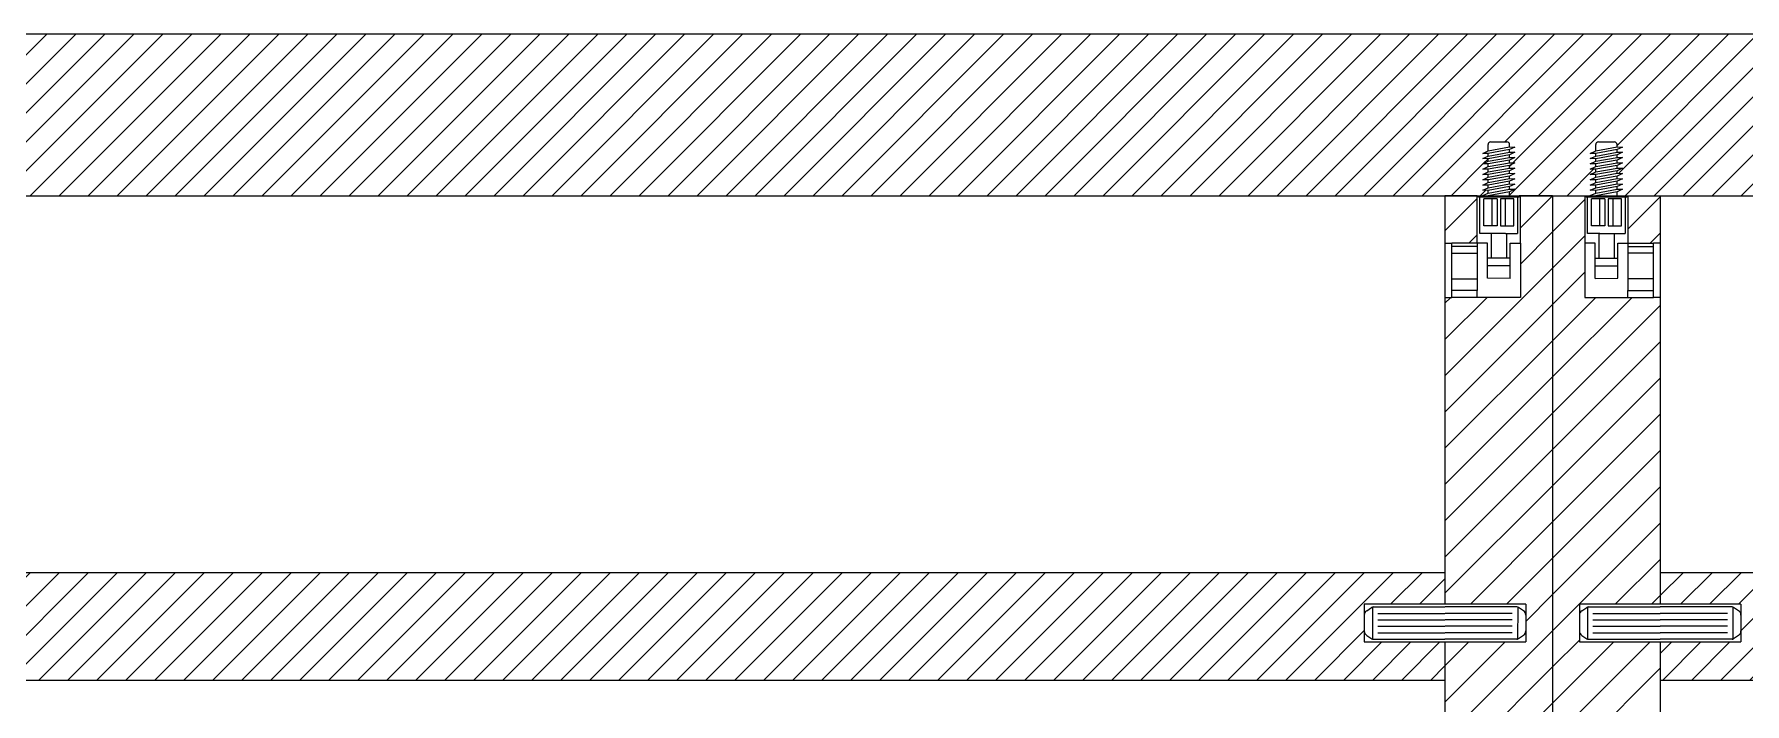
# Model space of a CAD drawing. Header units: millimetres. Extents: x 162 to 1697, y -125 to 545.
# Drawn here: x 342.71 to 374.49, y 90.73 to 103.17 of the extents above; entities that cross this region are included whole.
import ezdxf

# ---------------------------------------------------------------- set-up
doc = ezdxf.new("R2010")
doc.units = ezdxf.units.MM
doc.layers.get('0').update_dxf_attribs({"color": 255})
for name, color, linetype in [('GIUNZIONI', 2, 'Continuous'), ('vite 3', 250, 'Continuous'), ('VITI', 2, 'Continuous'), ('VITI 2', 4, 'Continuous')]:
    doc.layers.add(name, color=color, linetype=linetype)

msp = doc.modelspace()

# ---------------------------------------------------------------- hatches: boundary and pattern name
at = {"transparency": 33554687}
h = msp.add_hatch(dxfattribs=at)
h.set_pattern_fill('ANSI31', color=8, scale=0.12)
edge = h.paths.add_edge_path()
edge.add_line((430.923, 103.168), (310.923, 103.168))
edge.add_line((310.923, 103.168), (310.923, 100.168))
edge.add_line((310.923, 100.168), (312.923, 100.168))
edge.add_line((312.923, 100.168), (368.923, 100.168))
edge.add_line((368.923, 100.168), (369.543, 100.168))
edge.add_line((369.543, 100.168), (369.573, 100.168))
edge.add_line((369.573, 100.168), (369.62, 100.168))
edge.add_line((369.62, 100.168), (369.723, 100.218))
edge.add_line((369.723, 100.218), (369.723, 100.266))
edge.add_line((369.723, 100.266), (369.623, 100.268))
edge.add_line((369.623, 100.268), (369.723, 100.316))
edge.add_line((369.723, 100.316), (369.723, 100.364))
edge.add_line((369.723, 100.364), (369.623, 100.366))
edge.add_line((369.623, 100.366), (369.723, 100.415))
edge.add_line((369.723, 100.415), (369.723, 100.463))
edge.add_line((369.723, 100.463), (369.623, 100.464))
edge.add_line((369.623, 100.464), (369.723, 100.513))
edge.add_line((369.723, 100.513), (369.723, 100.561))
edge.add_line((369.723, 100.561), (369.623, 100.562))
edge.add_line((369.623, 100.562), (369.723, 100.611))
edge.add_line((369.723, 100.611), (369.723, 100.659))
edge.add_line((369.723, 100.659), (369.623, 100.661))
edge.add_line((369.623, 100.661), (369.723, 100.709))
edge.add_line((369.723, 100.709), (369.723, 100.757))
edge.add_line((369.723, 100.757), (369.623, 100.759))
edge.add_line((369.623, 100.759), (369.723, 100.807))
edge.add_line((369.723, 100.807), (369.723, 100.855))
edge.add_line((369.723, 100.855), (369.623, 100.857))
edge.add_line((369.623, 100.857), (369.723, 100.905))
edge.add_line((369.723, 100.905), (369.723, 100.953))
edge.add_line((369.723, 100.953), (369.623, 100.955))
edge.add_line((369.623, 100.955), (369.723, 101.003))
edge.add_line((369.723, 101.003), (369.723, 101.146))
edge.add_spline(control_points=[(369.723, 101.122), (369.723, 101.144), (369.75, 101.168), (369.773, 101.168)], knot_values=[0, 0, 0, 0, 0.068355, 0.068355, 0.068355, 0.068355], degree=3, periodic=0)
edge.add_line((369.773, 101.168), (370.099, 101.168))
edge.add_spline(control_points=[(370.073, 101.168), (370.096, 101.168), (370.123, 101.144), (370.123, 101.122)], knot_values=[0, 0, 0, 0, 0.068355, 0.068355, 0.068355, 0.068355], degree=3, periodic=0)
edge.add_line((370.123, 101.122), (370.123, 101.075))
edge.add_line((370.123, 101.075), (370.223, 101.072))
edge.add_line((370.223, 101.072), (370.123, 101.025))
edge.add_line((370.123, 101.025), (370.123, 100.977))
edge.add_line((370.123, 100.977), (370.223, 100.974))
edge.add_line((370.223, 100.974), (370.123, 100.927))
edge.add_line((370.123, 100.927), (370.123, 100.879))
edge.add_line((370.123, 100.879), (370.223, 100.876))
edge.add_line((370.223, 100.876), (370.123, 100.828))
edge.add_line((370.123, 100.828), (370.123, 100.78))
edge.add_line((370.123, 100.78), (370.223, 100.778))
edge.add_line((370.223, 100.778), (370.123, 100.73))
edge.add_line((370.123, 100.73), (370.123, 100.682))
edge.add_line((370.123, 100.682), (370.223, 100.68))
edge.add_line((370.223, 100.68), (370.123, 100.632))
edge.add_line((370.123, 100.632), (370.123, 100.584))
edge.add_line((370.123, 100.584), (370.223, 100.581))
edge.add_line((370.223, 100.581), (370.123, 100.534))
edge.add_line((370.123, 100.534), (370.123, 100.486))
edge.add_line((370.123, 100.486), (370.223, 100.483))
edge.add_line((370.223, 100.483), (370.123, 100.436))
edge.add_line((370.123, 100.436), (370.123, 100.388))
edge.add_line((370.123, 100.388), (370.223, 100.385))
edge.add_line((370.223, 100.385), (370.123, 100.338))
edge.add_line((370.123, 100.338), (370.123, 100.29))
edge.add_line((370.123, 100.29), (370.223, 100.287))
edge.add_line((370.223, 100.287), (370.123, 100.24))
edge.add_line((370.123, 100.24), (370.123, 100.168))
edge.add_line((370.123, 100.168), (370.273, 100.168))
edge.add_line((370.273, 100.168), (370.303, 100.168))
edge.add_line((370.303, 100.168), (370.323, 100.168))
edge.add_line((370.323, 100.168), (370.923, 100.168))
edge.add_line((370.923, 100.168), (371.523, 100.168))
edge.add_line((371.523, 100.168), (371.543, 100.168))
edge.add_line((371.543, 100.168), (371.573, 100.168))
edge.add_line((371.573, 100.168), (371.62, 100.168))
edge.add_line((371.62, 100.168), (371.723, 100.218))
edge.add_line((371.723, 100.218), (371.723, 100.266))
edge.add_line((371.723, 100.266), (371.623, 100.268))
edge.add_line((371.623, 100.268), (371.723, 100.316))
edge.add_line((371.723, 100.316), (371.723, 100.364))
edge.add_line((371.723, 100.364), (371.623, 100.366))
edge.add_line((371.623, 100.366), (371.723, 100.415))
edge.add_line((371.723, 100.415), (371.723, 100.463))
edge.add_line((371.723, 100.463), (371.623, 100.464))
edge.add_line((371.623, 100.464), (371.723, 100.513))
edge.add_line((371.723, 100.513), (371.723, 100.561))
edge.add_line((371.723, 100.561), (371.623, 100.562))
edge.add_line((371.623, 100.562), (371.723, 100.611))
edge.add_line((371.723, 100.611), (371.723, 100.659))
edge.add_line((371.723, 100.659), (371.623, 100.661))
edge.add_line((371.623, 100.661), (371.723, 100.709))
edge.add_line((371.723, 100.709), (371.723, 100.757))
edge.add_line((371.723, 100.757), (371.623, 100.759))
edge.add_line((371.623, 100.759), (371.723, 100.807))
edge.add_line((371.723, 100.807), (371.723, 100.855))
edge.add_line((371.723, 100.855), (371.623, 100.857))
edge.add_line((371.623, 100.857), (371.723, 100.905))
edge.add_line((371.723, 100.905), (371.723, 100.953))
edge.add_line((371.723, 100.953), (371.623, 100.955))
edge.add_line((371.623, 100.955), (371.723, 101.003))
edge.add_line((371.723, 101.003), (371.723, 101.146))
edge.add_spline(control_points=[(371.723, 101.122), (371.723, 101.144), (371.75, 101.168), (371.773, 101.168)], knot_values=[0, 0, 0, 0, 0.068355, 0.068355, 0.068355, 0.068355], degree=3, periodic=0)
edge.add_line((371.773, 101.168), (372.099, 101.168))
edge.add_spline(control_points=[(372.073, 101.168), (372.096, 101.168), (372.123, 101.144), (372.123, 101.122)], knot_values=[0, 0, 0, 0, 0.068355, 0.068355, 0.068355, 0.068355], degree=3, periodic=0)
edge.add_line((372.123, 101.122), (372.123, 101.075))
edge.add_line((372.123, 101.075), (372.223, 101.072))
edge.add_line((372.223, 101.072), (372.123, 101.025))
edge.add_line((372.123, 101.025), (372.123, 100.977))
edge.add_line((372.123, 100.977), (372.223, 100.974))
edge.add_line((372.223, 100.974), (372.123, 100.927))
edge.add_line((372.123, 100.927), (372.123, 100.879))
edge.add_line((372.123, 100.879), (372.223, 100.876))
edge.add_line((372.223, 100.876), (372.123, 100.828))
edge.add_line((372.123, 100.828), (372.123, 100.78))
edge.add_line((372.123, 100.78), (372.223, 100.778))
edge.add_line((372.223, 100.778), (372.123, 100.73))
edge.add_line((372.123, 100.73), (372.123, 100.682))
edge.add_line((372.123, 100.682), (372.223, 100.68))
edge.add_line((372.223, 100.68), (372.123, 100.632))
edge.add_line((372.123, 100.632), (372.123, 100.584))
edge.add_line((372.123, 100.584), (372.223, 100.581))
edge.add_line((372.223, 100.581), (372.123, 100.534))
edge.add_line((372.123, 100.534), (372.123, 100.486))
edge.add_line((372.123, 100.486), (372.223, 100.483))
edge.add_line((372.223, 100.483), (372.123, 100.436))
edge.add_line((372.123, 100.436), (372.123, 100.388))
edge.add_line((372.123, 100.388), (372.223, 100.385))
edge.add_line((372.223, 100.385), (372.123, 100.338))
edge.add_line((372.123, 100.338), (372.123, 100.29))
edge.add_line((372.123, 100.29), (372.223, 100.287))
edge.add_line((372.223, 100.287), (372.123, 100.24))
edge.add_line((372.123, 100.24), (372.123, 100.168))
edge.add_line((372.123, 100.168), (372.273, 100.168))
edge.add_line((372.273, 100.168), (372.303, 100.168))
edge.add_line((372.303, 100.168), (372.323, 100.168))
edge.add_line((372.323, 100.168), (372.923, 100.168))
edge.add_line((372.923, 100.168), (428.923, 100.168))
edge.add_line((428.923, 100.168), (430.923, 100.168))
edge.add_line((430.923, 100.168), (430.923, 103.168))
edge = h.paths.add_edge_path(flags=16)
edge.add_line((312.223, 101.072), (312.123, 101.025))
edge.add_line((312.123, 101.025), (312.123, 100.977))
edge.add_line((312.123, 100.977), (312.223, 100.974))
edge.add_line((312.223, 100.974), (312.123, 100.927))
edge.add_line((312.123, 100.927), (312.123, 100.879))
edge.add_line((312.123, 100.879), (312.223, 100.876))
edge.add_line((312.223, 100.876), (312.123, 100.828))
edge.add_line((312.123, 100.828), (312.123, 100.78))
edge.add_line((312.123, 100.78), (312.223, 100.778))
edge.add_line((312.223, 100.778), (312.123, 100.73))
edge.add_line((312.123, 100.73), (312.123, 100.682))
edge.add_line((312.123, 100.682), (312.223, 100.68))
edge.add_line((312.223, 100.68), (312.123, 100.632))
edge.add_line((312.123, 100.632), (312.123, 100.584))
edge.add_line((312.123, 100.584), (312.223, 100.581))
edge.add_line((312.223, 100.581), (312.123, 100.534))
edge.add_line((312.123, 100.534), (312.123, 100.486))
edge.add_line((312.123, 100.486), (312.223, 100.483))
edge.add_line((312.223, 100.483), (312.123, 100.436))
edge.add_line((312.123, 100.436), (312.123, 100.388))
edge.add_line((312.123, 100.388), (312.223, 100.385))
edge.add_line((312.223, 100.385), (312.123, 100.338))
edge.add_line((312.123, 100.338), (312.123, 100.29))
edge.add_line((312.123, 100.29), (311.723, 100.218))
edge.add_line((311.723, 100.218), (311.723, 100.266))
edge.add_line((311.723, 100.266), (311.623, 100.268))
edge.add_line((311.623, 100.268), (311.723, 100.316))
edge.add_line((311.723, 100.316), (311.723, 100.364))
edge.add_line((311.723, 100.364), (311.623, 100.366))
edge.add_line((311.623, 100.366), (311.723, 100.415))
edge.add_line((311.723, 100.415), (311.723, 100.463))
edge.add_line((311.723, 100.463), (311.623, 100.464))
edge.add_line((311.623, 100.464), (311.723, 100.513))
edge.add_line((311.723, 100.513), (311.723, 100.561))
edge.add_line((311.723, 100.561), (311.623, 100.562))
edge.add_line((311.623, 100.562), (311.723, 100.611))
edge.add_line((311.723, 100.611), (311.723, 100.659))
edge.add_line((311.723, 100.659), (311.623, 100.661))
edge.add_line((311.623, 100.661), (311.723, 100.709))
edge.add_line((311.723, 100.709), (311.723, 100.757))
edge.add_line((311.723, 100.757), (311.623, 100.759))
edge.add_line((311.623, 100.759), (311.723, 100.807))
edge.add_line((311.723, 100.807), (311.723, 100.855))
edge.add_line((311.723, 100.855), (311.623, 100.857))
edge.add_line((311.623, 100.857), (311.723, 100.905))
edge.add_line((311.723, 100.905), (311.723, 100.953))
edge.add_line((311.723, 100.953), (311.623, 100.955))
edge.add_line((311.623, 100.955), (311.723, 101.003))
edge.add_line((311.723, 101.003), (311.723, 101.122))
edge.add_spline(control_points=[(311.723, 101.122), (311.723, 101.144), (311.75, 101.168), (311.773, 101.168)], knot_values=[0, 0, 0, 0, 0.068355, 0.068355, 0.068355, 0.068355], degree=3, periodic=0)
edge.add_line((311.773, 101.168), (312.073, 101.168))
edge.add_spline(control_points=[(312.073, 101.168), (312.096, 101.168), (312.123, 101.144), (312.123, 101.122)], knot_values=[0, 0, 0, 0, 0.068355, 0.068355, 0.068355, 0.068355], degree=3, periodic=0)
edge.add_line((312.123, 101.122), (312.123, 101.075))
edge.add_line((312.123, 101.075), (312.223, 101.072))
edge = h.paths.add_edge_path(flags=16)
edge.add_line((429.623, 100.955), (429.723, 101.003))
edge.add_line((429.723, 101.003), (429.723, 101.122))
edge.add_spline(control_points=[(429.723, 101.122), (429.723, 101.144), (429.75, 101.168), (429.773, 101.168)], knot_values=[0, 0, 0, 0, 0.068355, 0.068355, 0.068355, 0.068355], degree=3, periodic=0)
edge.add_line((429.773, 101.168), (430.073, 101.168))
edge.add_spline(control_points=[(430.073, 101.168), (430.096, 101.168), (430.123, 101.144), (430.123, 101.122)], knot_values=[0, 0, 0, 0, 0.068355, 0.068355, 0.068355, 0.068355], degree=3, periodic=0)
edge.add_line((430.123, 101.122), (430.123, 101.075))
edge.add_line((430.123, 101.075), (430.223, 101.072))
edge.add_line((430.223, 101.072), (430.123, 101.025))
edge.add_line((430.123, 101.025), (430.123, 100.977))
edge.add_line((430.123, 100.977), (430.223, 100.974))
edge.add_line((430.223, 100.974), (430.123, 100.927))
edge.add_line((430.123, 100.927), (430.123, 100.879))
edge.add_line((430.123, 100.879), (430.223, 100.876))
edge.add_line((430.223, 100.876), (430.123, 100.828))
edge.add_line((430.123, 100.828), (430.123, 100.78))
edge.add_line((430.123, 100.78), (430.223, 100.778))
edge.add_line((430.223, 100.778), (430.123, 100.73))
edge.add_line((430.123, 100.73), (430.123, 100.682))
edge.add_line((430.123, 100.682), (430.223, 100.68))
edge.add_line((430.223, 100.68), (430.123, 100.632))
edge.add_line((430.123, 100.632), (430.123, 100.584))
edge.add_line((430.123, 100.584), (430.223, 100.581))
edge.add_line((430.223, 100.581), (430.123, 100.534))
edge.add_line((430.123, 100.534), (430.123, 100.486))
edge.add_line((430.123, 100.486), (430.223, 100.483))
edge.add_line((430.223, 100.483), (430.123, 100.436))
edge.add_line((430.123, 100.436), (430.123, 100.388))
edge.add_line((430.123, 100.388), (430.223, 100.385))
edge.add_line((430.223, 100.385), (430.123, 100.338))
edge.add_line((430.123, 100.338), (430.123, 100.29))
edge.add_line((430.123, 100.29), (429.723, 100.218))
edge.add_line((429.723, 100.218), (429.723, 100.266))
edge.add_line((429.723, 100.266), (429.623, 100.268))
edge.add_line((429.623, 100.268), (429.723, 100.316))
edge.add_line((429.723, 100.316), (429.723, 100.364))
edge.add_line((429.723, 100.364), (429.623, 100.366))
edge.add_line((429.623, 100.366), (429.723, 100.415))
edge.add_line((429.723, 100.415), (429.723, 100.463))
edge.add_line((429.723, 100.463), (429.623, 100.464))
edge.add_line((429.623, 100.464), (429.723, 100.513))
edge.add_line((429.723, 100.513), (429.723, 100.561))
edge.add_line((429.723, 100.561), (429.623, 100.562))
edge.add_line((429.623, 100.562), (429.723, 100.611))
edge.add_line((429.723, 100.611), (429.723, 100.659))
edge.add_line((429.723, 100.659), (429.623, 100.661))
edge.add_line((429.623, 100.661), (429.723, 100.709))
edge.add_line((429.723, 100.709), (429.723, 100.757))
edge.add_line((429.723, 100.757), (429.623, 100.759))
edge.add_line((429.623, 100.759), (429.723, 100.807))
edge.add_line((429.723, 100.807), (429.723, 100.855))
edge.add_line((429.723, 100.855), (429.623, 100.857))
edge.add_line((429.623, 100.857), (429.723, 100.905))
edge.add_line((429.723, 100.905), (429.723, 100.953))
edge.add_line((429.723, 100.953), (429.623, 100.955))
h.paths.add_polyline_path([(367.423, 92.578), (368.923, 92.578), (368.923, 93.168), (312.923, 93.168), (312.923, 91.168), (368.923, 91.168), (368.923, 91.878), (367.423, 91.878)])
h.paths.add_polyline_path([(314.423, 92.254), (314.423, 91.962, -0.251337), (314.379, 91.878), (314.273, 91.808), (314.274, 92.408), (314.258, 92.408, -0.148152), (314.286, 92.4), (314.379, 92.338, -0.250678)], flags=16)
h.paths.add_polyline_path([(428.923, 93.168), (372.923, 93.168), (372.923, 92.578), (374.423, 92.578), (374.423, 91.878), (372.923, 91.878), (372.923, 91.168), (428.923, 91.168)])
h.paths.add_polyline_path([(427.423, 92.375, -0.250678), (427.468, 92.458), (427.573, 92.528), (427.588, 92.528, 0.077083), (427.573, 92.526), (427.574, 91.928), (427.468, 91.998, -0.251337), (427.423, 92.082)], flags=16)
h = msp.add_hatch(dxfattribs=at)
h.set_pattern_fill('ANSI31', color=8, scale=0.15)
h.paths.add_polyline_path([(372.923, 100.168), (372.624, 100.168), (372.323, 100.168), (372.323, 99.287), (372.797, 99.287), (372.923, 99.287)])
h.paths.add_polyline_path([(369.523, 100.168), (368.923, 100.168), (368.923, 99.287), (369.049, 99.287), (369.523, 99.287)])

# ---------------------------------------------------------------- linework, layer by layer
for p, q in [((430.923, 103.168), (310.923, 103.168)), ((312.923, 100.168), (368.923, 100.168)), ((368.923, 100.168), (368.923, 92.578)), ((368.923, 100.168), (369.543, 100.168)), ((369.523, 100.168), (368.923, 100.168)), ((369.523, 99.287), (369.523, 100.168)), ((370.323, 100.168), (370.303, 100.168)), ((370.923, 100.168), (370.323, 100.168)), ((370.323, 99.287), (370.323, 100.168)), ((370.323, 100.168), (370.923, 100.168)), ((370.923, 100.168), (370.923, 70.168)), ((370.923, 100.168), (371.523, 100.168)), ((370.923, 100.168), (371.523, 100.168)), ((371.523, 100.168), (371.523, 99.287)), ((371.523, 100.168), (371.543, 100.168)), ((372.303, 100.168), (372.323, 100.168)), ((372.323, 100.168), (372.323, 99.287)), ((372.323, 100.168), (372.923, 100.168)), ((372.323, 100.168), (372.923, 100.168)), ((372.624, 100.168), (428.923, 100.168)), ((372.923, 100.168), (372.923, 92.578)), ((369.523, 99.287), (369.049, 99.287)), ((372.323, 99.287), (372.797, 99.287)), ((369.52, 98.279), (369.049, 98.279)), ((372.327, 98.279), (372.797, 98.279)), ((312.923, 93.168), (368.923, 93.168)), ((372.923, 93.168), (428.923, 93.168)), ((370.424, 92.578), (367.423, 92.578)), ((367.423, 92.578), (367.423, 91.878)), ((370.424, 92.578), (370.424, 91.878)), ((371.422, 92.578), (371.422, 91.878)), ((374.423, 92.578), (371.422, 92.578)), ((374.423, 92.578), (374.423, 91.878)), ((367.423, 91.878), (370.424, 91.878)), ((368.923, 91.878), (368.923, 73.993)), ((371.422, 91.878), (374.423, 91.878)), ((372.923, 91.878), (372.923, 74.018)), ((312.923, 91.168), (368.923, 91.168)), ((372.923, 91.168), (428.923, 91.168))]:
    msp.add_line(p, q)
at = {"color": 8, "linetype": 'Continuous', "transparency": 33554687}
for p, q in [((370.323, 99.569), (370.923, 100.168)), ((370.923, 99.495), (371.523, 100.095)), ((370.323, 98.895), (370.923, 99.495)), ((370.923, 98.821), (371.523, 99.421)), ((368.923, 96.822), (370.923, 98.821)), ((370.923, 98.148), (371.523, 98.748)), ((368.923, 98.169), (369.034, 98.279)), ((368.923, 97.495), (369.707, 98.279)), ((370.923, 97.474), (371.728, 98.279)), ((370.923, 96.801), (372.402, 98.279)), ((368.923, 96.148), (370.923, 98.148)), ((370.923, 96.127), (372.923, 98.127)), ((368.923, 95.475), (370.923, 97.474)), ((370.923, 95.454), (372.923, 97.454)), ((368.923, 94.801), (370.923, 96.801)), ((370.923, 94.78), (372.923, 96.78)), ((368.923, 94.128), (370.923, 96.127)), ((370.923, 94.107), (372.923, 96.107)), ((368.923, 93.454), (370.923, 95.454)), ((370.923, 93.433), (372.923, 95.433)), ((368.923, 92.781), (370.923, 94.78)), ((370.923, 92.76), (372.923, 94.759)), ((369.394, 92.578), (370.923, 94.107)), ((370.923, 92.086), (372.923, 94.086)), ((370.068, 92.578), (370.923, 93.433)), ((372.088, 92.578), (372.923, 93.412)), ((370.424, 92.26), (370.923, 92.76)), ((372.762, 92.578), (372.923, 92.739)), ((368.923, 90.086), (370.923, 92.086)), ((368.923, 91.433), (369.368, 91.878)), ((368.923, 90.76), (370.041, 91.878)), ((370.923, 91.413), (371.422, 91.912)), ((370.923, 90.739), (372.062, 91.878)), ((370.923, 90.066), (372.736, 91.878)), ((368.923, 89.413), (370.923, 91.413)), ((370.923, 89.392), (372.923, 91.392)), ((368.923, 88.739), (370.923, 90.739))]:
    msp.add_line(p, q, dxfattribs=at)
at = {"layer": 'GIUNZIONI'}
for p, q in [((368.923, 99.287), (369.049, 99.287)), ((369.049, 98.279), (369.049, 99.287)), ((369.52, 99.224), (369.049, 99.224)), ((369.523, 99.287), (369.523, 98.846)), ((369.635, 99.287), (369.523, 99.287)), ((369.713, 99.288), (369.635, 99.287)), ((369.713, 98.634), (369.713, 99.288)), ((369.783, 99.468), (369.783, 99.008)), ((370.063, 99.468), (370.063, 99.008)), ((370.131, 98.632), (370.134, 99.287)), ((370.134, 99.287), (370.323, 99.287)), ((370.323, 99.287), (370.323, 98.405)), ((371.713, 99.287), (371.523, 99.287)), ((371.523, 99.287), (371.523, 98.405)), ((371.716, 98.632), (371.713, 99.287)), ((371.784, 99.468), (371.784, 99.008)), ((372.064, 99.468), (372.064, 99.008)), ((372.134, 98.634), (372.134, 99.288)), ((372.134, 99.288), (372.211, 99.287)), ((372.211, 99.287), (372.323, 99.287)), ((372.323, 99.287), (372.323, 98.846)), ((372.327, 99.224), (372.797, 99.224)), ((372.797, 98.279), (372.797, 99.287)), ((372.923, 99.287), (372.797, 99.287)), ((369.049, 99.098), (369.52, 99.098)), ((370.132, 99.008), (369.713, 99.008)), ((370.132, 98.868), (369.713, 98.868)), ((371.714, 99.008), (372.134, 99.008)), ((371.715, 98.868), (372.134, 98.868)), ((372.797, 99.098), (372.327, 99.098)), ((369.049, 98.626), (369.523, 98.626)), ((369.523, 98.846), (369.523, 98.405)), ((370.131, 98.632), (369.713, 98.634)), ((371.716, 98.632), (372.134, 98.634)), ((372.323, 98.846), (372.323, 98.405)), ((372.797, 98.626), (372.323, 98.626)), ((368.923, 98.279), (369.049, 98.279)), ((369.523, 98.405), (369.049, 98.405)), ((370.323, 98.279), (369.52, 98.279)), ((369.523, 98.279), (369.523, 98.405)), ((370.323, 98.405), (370.323, 98.279)), ((371.523, 98.405), (371.523, 98.279)), ((371.523, 98.279), (372.327, 98.279)), ((372.323, 98.405), (372.797, 98.405)), ((372.323, 98.279), (372.323, 98.405)), ((372.923, 98.279), (372.797, 98.279))]:
    msp.add_line(p, q, dxfattribs=at)
at = {"layer": 'vite 3'}
for p, q in [((369.723, 100.905), (369.723, 100.953)), ((369.723, 100.807), (369.723, 100.855)), ((370.123, 100.977), (370.123, 101.025)), ((370.123, 100.879), (370.123, 100.927)), ((370.123, 100.78), (370.123, 100.828)), ((371.723, 100.905), (371.723, 100.953)), ((371.723, 100.807), (371.723, 100.855)), ((372.123, 100.977), (372.123, 101.025)), ((372.123, 100.879), (372.123, 100.927)), ((372.123, 100.78), (372.123, 100.828)), ((369.723, 100.709), (369.723, 100.757)), ((369.723, 100.611), (369.723, 100.659)), ((369.723, 100.513), (369.723, 100.561)), ((369.723, 100.415), (369.723, 100.463)), ((370.123, 100.682), (370.123, 100.73)), ((370.123, 100.584), (370.123, 100.632)), ((370.123, 100.486), (370.123, 100.534)), ((371.723, 100.709), (371.723, 100.757)), ((371.723, 100.611), (371.723, 100.659)), ((371.723, 100.513), (371.723, 100.561)), ((371.723, 100.415), (371.723, 100.463)), ((372.123, 100.682), (372.123, 100.73)), ((372.123, 100.584), (372.123, 100.632)), ((372.123, 100.486), (372.123, 100.534)), ((369.543, 100.138), (369.543, 100.168)), ((369.543, 100.168), (369.573, 100.168)), ((369.573, 100.138), (369.543, 100.138)), ((369.573, 100.168), (370.273, 100.168)), ((370.303, 100.138), (369.573, 100.138)), ((369.623, 100.17), (369.723, 100.218)), ((369.723, 100.316), (369.723, 100.364)), ((369.723, 100.218), (370.123, 100.29)), ((369.723, 100.218), (369.723, 100.266)), ((370.123, 100.24), (369.723, 100.168)), ((370.123, 100.388), (370.123, 100.436)), ((370.123, 100.29), (370.123, 100.338)), ((370.123, 100.29), (370.223, 100.287)), ((370.223, 100.287), (370.123, 100.24)), ((370.123, 100.168), (370.123, 100.24)), ((370.273, 100.168), (370.303, 100.168)), ((370.303, 100.168), (370.303, 100.138)), ((371.543, 100.138), (371.543, 100.168)), ((371.543, 100.168), (371.573, 100.168)), ((371.573, 100.138), (371.543, 100.138)), ((371.573, 100.168), (372.273, 100.168)), ((372.303, 100.138), (371.573, 100.138)), ((371.623, 100.17), (371.723, 100.218)), ((371.723, 100.316), (371.723, 100.364)), ((371.723, 100.218), (372.123, 100.29)), ((371.723, 100.218), (371.723, 100.266)), ((372.123, 100.24), (371.723, 100.168)), ((372.123, 100.388), (372.123, 100.436)), ((372.123, 100.29), (372.123, 100.338)), ((372.123, 100.29), (372.223, 100.287)), ((372.223, 100.287), (372.123, 100.24)), ((372.123, 100.168), (372.123, 100.24)), ((372.273, 100.168), (372.303, 100.168)), ((372.303, 100.168), (372.303, 100.138))]:
    msp.add_line(p, q, dxfattribs=at)
for points in [[(369.723, 100.953), (369.623, 100.955), (369.723, 101.003), (370.123, 101.075), (370.223, 101.072), (370.123, 101.025), (369.723, 100.953)], [(369.723, 100.855), (369.623, 100.857), (369.723, 100.905), (370.123, 100.977), (370.223, 100.974), (370.123, 100.927), (369.723, 100.855)], [(369.723, 100.757), (369.623, 100.759), (369.723, 100.807), (370.123, 100.879), (370.223, 100.876), (370.123, 100.828), (369.723, 100.757)], [(369.723, 100.659), (369.623, 100.661), (369.723, 100.709), (370.123, 100.78), (370.223, 100.778), (370.123, 100.73), (369.723, 100.659)], [(371.723, 100.953), (371.623, 100.955), (371.723, 101.003), (372.123, 101.075), (372.223, 101.072), (372.123, 101.025), (371.723, 100.953)], [(371.723, 100.855), (371.623, 100.857), (371.723, 100.905), (372.123, 100.977), (372.223, 100.974), (372.123, 100.927), (371.723, 100.855)], [(371.723, 100.757), (371.623, 100.759), (371.723, 100.807), (372.123, 100.879), (372.223, 100.876), (372.123, 100.828), (371.723, 100.757)], [(371.723, 100.659), (371.623, 100.661), (371.723, 100.709), (372.123, 100.78), (372.223, 100.778), (372.123, 100.73), (371.723, 100.659)], [(369.723, 100.561), (369.623, 100.562), (369.723, 100.611), (370.123, 100.682), (370.223, 100.68), (370.123, 100.632), (369.723, 100.561)], [(369.723, 100.463), (369.623, 100.464), (369.723, 100.513), (370.123, 100.584), (370.223, 100.581), (370.123, 100.534), (369.723, 100.463)], [(369.723, 100.364), (369.623, 100.366), (369.723, 100.415), (370.123, 100.486), (370.223, 100.483), (370.123, 100.436), (369.723, 100.364)], [(371.723, 100.561), (371.623, 100.562), (371.723, 100.611), (372.123, 100.682), (372.223, 100.68), (372.123, 100.632), (371.723, 100.561)], [(371.723, 100.463), (371.623, 100.464), (371.723, 100.513), (372.123, 100.584), (372.223, 100.581), (372.123, 100.534), (371.723, 100.463)], [(371.723, 100.364), (371.623, 100.366), (371.723, 100.415), (372.123, 100.486), (372.223, 100.483), (372.123, 100.436), (371.723, 100.364)], [(369.723, 100.266), (369.623, 100.268), (369.723, 100.316), (370.123, 100.388), (370.223, 100.385), (370.123, 100.338), (369.723, 100.266)], [(371.723, 100.266), (371.623, 100.268), (371.723, 100.316), (372.123, 100.388), (372.223, 100.385), (372.123, 100.338), (371.723, 100.266)]]:
    msp.add_lwpolyline(points, dxfattribs=at)
at = {"layer": 'VITI'}
for p, q in [((369.573, 99.468), (369.573, 100.138)), ((370.273, 100.138), (370.273, 99.468)), ((370.273, 100.138), (370.273, 100.108)), ((371.573, 99.468), (371.573, 100.138)), ((372.273, 100.138), (372.273, 99.468)), ((372.273, 100.138), (372.273, 100.108)), ((369.643, 99.608), (369.643, 100.108)), ((369.893, 100.108), (369.643, 100.108)), ((369.798, 99.608), (369.798, 100.108)), ((369.893, 100.108), (369.893, 99.608)), ((370.203, 100.108), (369.953, 100.108)), ((369.953, 100.108), (369.953, 99.608)), ((370.048, 99.608), (370.048, 100.108)), ((370.203, 99.608), (370.203, 100.108)), ((371.643, 99.608), (371.643, 100.108)), ((371.893, 100.108), (371.643, 100.108)), ((371.798, 99.608), (371.798, 100.108)), ((371.893, 100.108), (371.893, 99.608)), ((372.203, 100.108), (371.953, 100.108)), ((371.953, 100.108), (371.953, 99.608)), ((372.048, 99.608), (372.048, 100.108)), ((372.203, 99.608), (372.203, 100.108)), ((369.893, 99.608), (369.643, 99.608)), ((369.953, 99.608), (370.203, 99.608)), ((371.893, 99.608), (371.643, 99.608)), ((371.953, 99.608), (372.203, 99.608)), ((369.798, 99.468), (369.573, 99.468)), ((370.048, 99.468), (369.798, 99.468)), ((370.048, 99.468), (370.273, 99.468)), ((371.798, 99.468), (371.573, 99.468)), ((371.798, 99.468), (372.048, 99.468)), ((372.048, 99.468), (372.273, 99.468)), ((367.468, 92.458), (367.56, 92.52)), ((367.573, 92.526), (367.574, 91.93)), ((367.588, 92.528), (368.923, 92.528)), ((370.259, 92.528), (368.924, 92.528)), ((370.274, 92.526), (370.273, 91.93)), ((370.379, 92.458), (370.286, 92.52)), ((371.467, 92.458), (371.56, 92.52)), ((371.572, 92.526), (371.573, 91.93)), ((371.587, 92.528), (372.922, 92.528)), ((374.258, 92.528), (372.923, 92.528)), ((374.273, 92.526), (374.272, 91.93)), ((374.379, 92.458), (374.286, 92.52)), ((367.673, 92.408), (368.923, 92.408)), ((367.673, 92.288), (368.923, 92.288)), ((370.173, 92.408), (368.924, 92.408)), ((370.173, 92.288), (368.924, 92.288)), ((371.673, 92.408), (372.923, 92.408)), ((371.673, 92.288), (372.923, 92.288)), ((374.173, 92.408), (372.923, 92.408)), ((374.173, 92.288), (372.923, 92.288)), ((367.468, 91.998), (367.561, 91.936)), ((367.589, 91.928), (368.923, 91.928)), ((367.673, 92.168), (368.923, 92.168)), ((367.673, 92.048), (368.923, 92.048)), ((370.258, 91.928), (368.923, 91.928)), ((370.173, 92.168), (368.924, 92.168)), ((370.173, 92.048), (368.924, 92.048)), ((370.379, 91.998), (370.286, 91.936)), ((371.467, 91.998), (371.561, 91.936)), ((371.588, 91.928), (372.923, 91.928)), ((371.673, 92.168), (372.923, 92.168)), ((371.673, 92.048), (372.923, 92.048)), ((374.173, 92.168), (372.923, 92.168)), ((374.173, 92.048), (372.923, 92.048)), ((374.257, 91.928), (372.923, 91.928)), ((374.378, 91.998), (374.285, 91.936))]:
    msp.add_line(p, q, dxfattribs=at)
for centre, radius, start, end in [((367.588, 92.478), 0.05, 90, 123.7088), ((370.259, 92.478), 0.05, 56.2912, 90), ((371.587, 92.478), 0.05, 90, 123.7088), ((374.258, 92.478), 0.05, 56.2912, 90), ((367.523, 92.375), 0.1, 123.7088, 180), ((370.324, 92.375), 0.1, 0, 56.2912), ((371.522, 92.375), 0.1, 123.7088, 180), ((374.323, 92.375), 0.1, 0, 56.2912), ((367.523, 92.082), 0.1, 180, 236.4332), ((367.589, 91.978), 0.05, 236.4332, 270), ((370.258, 91.978), 0.05, 270, 303.5668), ((370.324, 92.082), 0.1, 303.5668, 0), ((371.522, 92.082), 0.1, 180, 236.4332), ((371.588, 91.978), 0.05, 236.4332, 270), ((374.257, 91.978), 0.05, 270, 303.5668), ((374.323, 92.082), 0.1, 303.5668, 0)]:
    msp.add_arc(centre, radius, start, end, dxfattribs=at)
at = {"layer": 'VITI 2'}
for p, q in [((369.723, 101.003), (369.723, 101.122)), ((369.773, 101.168), (370.073, 101.168)), ((370.123, 101.075), (370.123, 101.122)), ((371.723, 101.003), (371.723, 101.122)), ((371.773, 101.168), (372.073, 101.168)), ((372.123, 101.075), (372.123, 101.122))]:
    msp.add_line(p, q, dxfattribs=at)
for points in [[(369.773, 101.168), (369.75, 101.168), (369.723, 101.144), (369.723, 101.122)], [(370.123, 101.122), (370.123, 101.144), (370.096, 101.168), (370.073, 101.168)], [(371.773, 101.168), (371.75, 101.168), (371.723, 101.144), (371.723, 101.122)], [(372.123, 101.122), (372.123, 101.144), (372.096, 101.168), (372.073, 101.168)]]:
    msp.add_open_spline(points, degree=3, dxfattribs=at)

doc.saveas('drawing.dxf')
